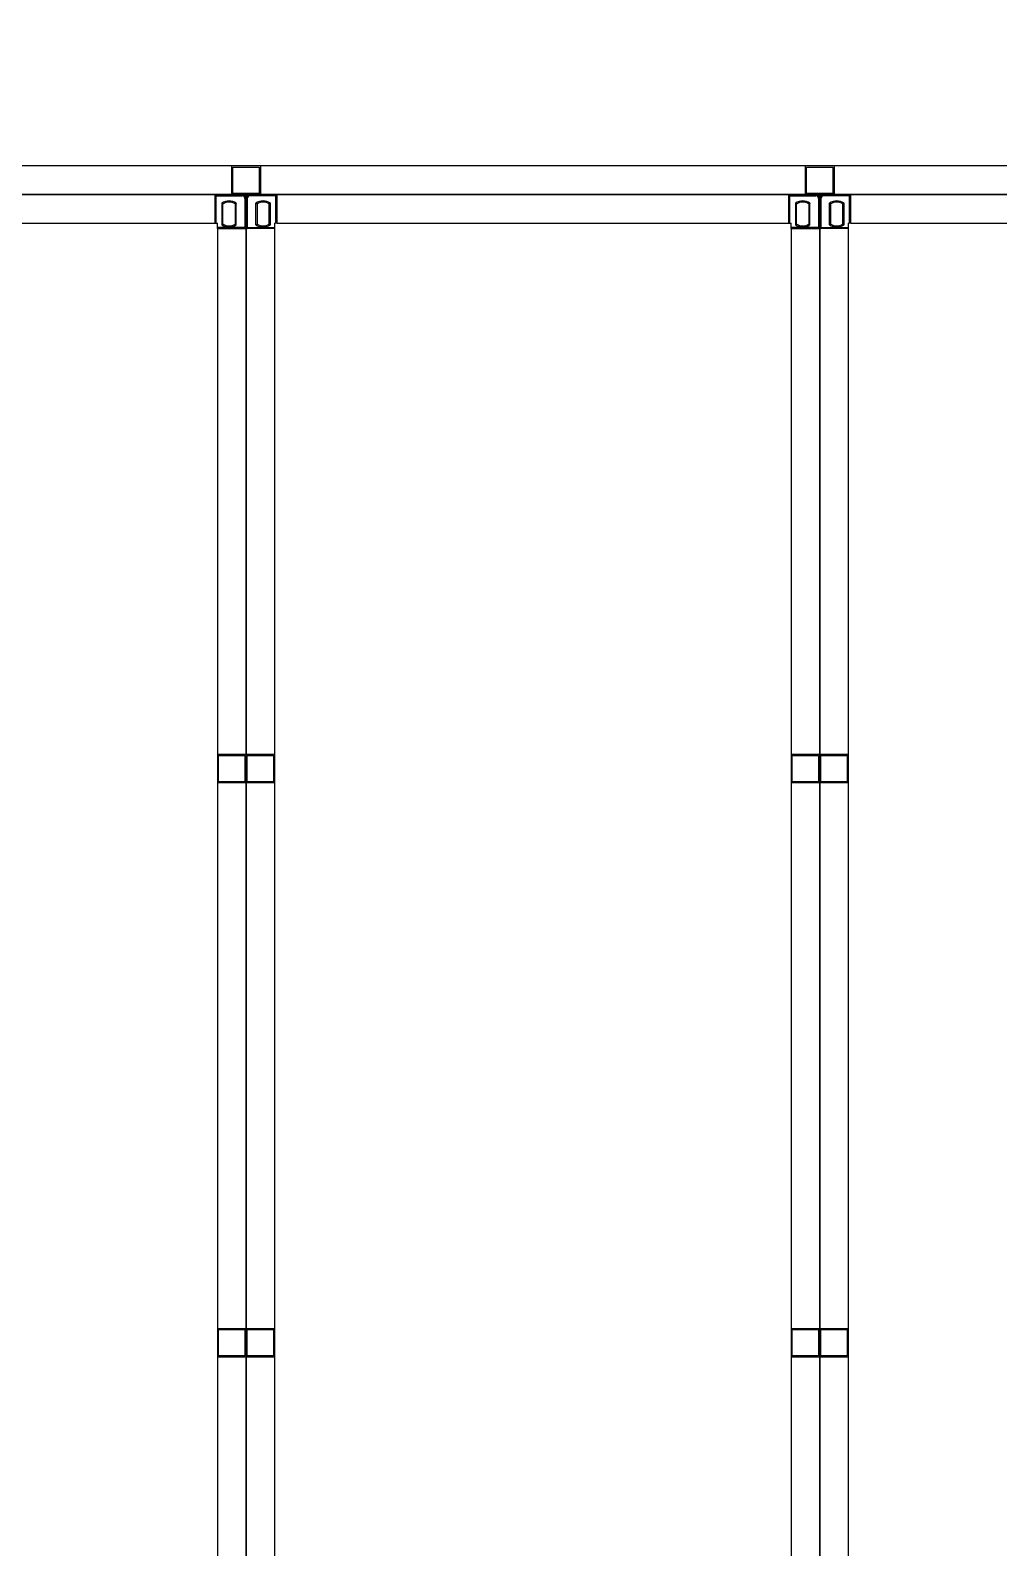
# Model space of a CAD drawing. Header units: millimetres. Extents: x -300 to 383236, y -195106 to -144646.
# Drawn here: x 379083.4 to 379387.3, y -150602.2 to -150126.5 of the extents above; entities that cross this region are included whole.
import ezdxf

# ---------------------------------------------------------------- set-up
doc = ezdxf.new("R2010")
doc.units = ezdxf.units.MM
doc.header["$LTSCALE"] = 60

# ---------------------------------------------------------------- blocks, each defined once
blk = doc.blocks.new('KEY PLAN_NEW')
at = {"color": 253}
for p, q in [((-687.42, -1488.94), (-980.3, -1488.94)), ((-865.36, -1491.94), (-865.36, -1488.94)), ((-862.36, -1488.94), (-865.36, -1488.94)), ((-865.24, -1489.06), (-862.48, -1489.06)), ((-865.24, -1489.06), (-862.48, -1489.06)), ((-865.24, -1491.82), (-865.24, -1489.06)), ((-862.48, -1489.06), (-862.48, -1491.82)), ((-862.36, -1488.94), (-862.36, -1491.94)), ((-805.36, -1491.94), (-805.36, -1488.94)), ((-802.36, -1488.94), (-805.36, -1488.94)), ((-805.24, -1489.06), (-802.48, -1489.06)), ((-805.24, -1489.06), (-802.48, -1489.06)), ((-805.24, -1491.82), (-805.24, -1489.06)), ((-802.48, -1489.06), (-802.48, -1491.82)), ((-802.36, -1488.94), (-802.36, -1491.94)), ((-865.36, -1491.94), (-862.36, -1491.94)), ((-862.48, -1491.82), (-865.24, -1491.82)), ((-805.36, -1491.94), (-802.36, -1491.94)), ((-802.48, -1491.82), (-805.24, -1491.82)), ((-920.62, -1494.94), (-867.1, -1494.94)), ((-867.1, -1494.94), (-866.86, -1494.94)), ((-866.86, -1495.5), (-866.86, -1494.94)), ((-860.62, -1494.94), (-860.86, -1494.94)), ((-860.86, -1495.5), (-860.86, -1494.94)), ((-860.62, -1494.94), (-807.1, -1494.94)), ((-807.1, -1494.94), (-806.86, -1494.94)), ((-806.86, -1495.5), (-806.86, -1494.94)), ((-800.62, -1494.94), (-800.86, -1494.94)), ((-800.86, -1495.5), (-800.86, -1494.94)), ((-800.62, -1494.94), (-747.1, -1494.94)), ((-866.86, -1495.5), (-866.86, -1788.38)), ((-860.86, -1788.38), (-860.86, -1495.5)), ((-806.86, -1495.5), (-806.86, -1788.38)), ((-800.86, -1788.38), (-800.86, -1495.5)), ((-866.86, -1550.44), (-866.86, -1553.44)), ((-866.86, -1550.44), (-863.86, -1550.44)), ((-866.74, -1553.32), (-866.74, -1550.56)), ((-866.74, -1550.56), (-863.98, -1550.56)), ((-863.98, -1550.56), (-863.98, -1553.32)), ((-863.98, -1550.56), (-863.98, -1553.32)), ((-863.86, -1553.44), (-863.86, -1550.44)), ((-863.86, -1550.44), (-863.86, -1553.44)), ((-863.86, -1550.44), (-860.86, -1550.44)), ((-863.74, -1553.32), (-863.74, -1550.56)), ((-863.74, -1550.56), (-860.98, -1550.56)), ((-860.98, -1550.56), (-860.98, -1553.32)), ((-860.98, -1550.56), (-860.98, -1553.32)), ((-860.86, -1553.44), (-860.86, -1550.44)), ((-806.86, -1550.44), (-806.86, -1553.44)), ((-806.86, -1550.44), (-803.86, -1550.44)), ((-806.74, -1553.32), (-806.74, -1550.56)), ((-806.74, -1550.56), (-803.98, -1550.56)), ((-803.98, -1550.56), (-803.98, -1553.32)), ((-803.98, -1550.56), (-803.98, -1553.32)), ((-803.86, -1553.44), (-803.86, -1550.44)), ((-803.86, -1550.44), (-803.86, -1553.44)), ((-803.86, -1550.44), (-800.86, -1550.44)), ((-803.74, -1553.32), (-803.74, -1550.56)), ((-803.74, -1550.56), (-800.98, -1550.56)), ((-800.98, -1550.56), (-800.98, -1553.32)), ((-800.98, -1550.56), (-800.98, -1553.32)), ((-800.86, -1553.44), (-800.86, -1550.44)), ((-863.86, -1553.44), (-866.86, -1553.44)), ((-863.98, -1553.32), (-866.74, -1553.32)), ((-860.86, -1553.44), (-863.86, -1553.44)), ((-860.98, -1553.32), (-863.74, -1553.32)), ((-803.86, -1553.44), (-806.86, -1553.44)), ((-803.98, -1553.32), (-806.74, -1553.32)), ((-800.86, -1553.44), (-803.86, -1553.44)), ((-800.98, -1553.32), (-803.74, -1553.32)), ((-866.86, -1610.44), (-866.86, -1613.44)), ((-866.86, -1610.44), (-863.86, -1610.44)), ((-866.74, -1613.32), (-866.74, -1610.56)), ((-866.74, -1610.56), (-863.98, -1610.56)), ((-863.98, -1610.56), (-863.98, -1613.32)), ((-863.98, -1610.56), (-863.98, -1613.32)), ((-863.86, -1613.44), (-863.86, -1610.44)), ((-863.86, -1610.44), (-863.86, -1613.44)), ((-863.86, -1610.44), (-860.86, -1610.44)), ((-863.74, -1613.32), (-863.74, -1610.56)), ((-863.74, -1610.56), (-860.98, -1610.56)), ((-860.98, -1610.56), (-860.98, -1613.32)), ((-860.98, -1610.56), (-860.98, -1613.32)), ((-860.86, -1613.44), (-860.86, -1610.44)), ((-806.86, -1610.44), (-806.86, -1613.44)), ((-806.86, -1610.44), (-803.86, -1610.44)), ((-806.74, -1613.32), (-806.74, -1610.56)), ((-806.74, -1610.56), (-803.98, -1610.56)), ((-803.98, -1610.56), (-803.98, -1613.32)), ((-803.98, -1610.56), (-803.98, -1613.32)), ((-803.86, -1613.44), (-803.86, -1610.44)), ((-803.86, -1610.44), (-803.86, -1613.44)), ((-803.86, -1610.44), (-800.86, -1610.44)), ((-803.74, -1613.32), (-803.74, -1610.56)), ((-803.74, -1610.56), (-800.98, -1610.56)), ((-800.98, -1610.56), (-800.98, -1613.32)), ((-800.98, -1610.56), (-800.98, -1613.32)), ((-800.86, -1613.44), (-800.86, -1610.44)), ((-863.86, -1613.44), (-866.86, -1613.44)), ((-863.98, -1613.32), (-866.74, -1613.32)), ((-860.86, -1613.44), (-863.86, -1613.44)), ((-860.98, -1613.32), (-863.74, -1613.32)), ((-803.86, -1613.44), (-806.86, -1613.44)), ((-803.98, -1613.32), (-806.74, -1613.32)), ((-800.86, -1613.44), (-803.86, -1613.44)), ((-800.98, -1613.32), (-803.74, -1613.32))]:
    blk.add_line(p, q, dxfattribs=at)
at = {"color": 253, "linetype": 'Continuous'}
for p, q in [((-867.1, -1494.94), (-867.1, -1491.94)), ((-867.1, -1492.06), (-866.98, -1492.06)), ((-866.98, -1491.94), (-866.98, -1492.06)), ((-866.98, -1494.94), (-866.98, -1492.06)), ((-866.98, -1492.06), (-864.27, -1492.06)), ((-864.27, -1492.06), (-864.27, -1491.94)), ((-863.98, -1492.06), (-863.98, -1492.06)), ((-863.98, -1492.06), (-863.98, -1492.06)), ((-863.74, -1492.06), (-863.74, -1492.06)), ((-863.74, -1492.06), (-863.74, -1492.06)), ((-863.45, -1492.06), (-863.45, -1491.94)), ((-860.74, -1492.06), (-863.45, -1492.06)), ((-860.74, -1491.94), (-860.74, -1492.06)), ((-860.62, -1492.06), (-860.74, -1492.06)), ((-860.74, -1494.94), (-860.74, -1492.06)), ((-860.62, -1494.94), (-860.62, -1491.94)), ((-807.1, -1494.94), (-807.1, -1491.94)), ((-807.1, -1492.06), (-806.98, -1492.06)), ((-806.98, -1491.94), (-806.98, -1492.06)), ((-806.98, -1494.94), (-806.98, -1492.06)), ((-806.98, -1492.06), (-804.27, -1492.06)), ((-804.27, -1492.06), (-804.27, -1491.94)), ((-803.98, -1492.06), (-803.98, -1492.06)), ((-803.98, -1492.06), (-803.98, -1492.06)), ((-803.74, -1492.06), (-803.74, -1492.06)), ((-803.74, -1492.06), (-803.74, -1492.06)), ((-803.45, -1492.06), (-803.45, -1491.94)), ((-800.74, -1492.06), (-803.45, -1492.06)), ((-800.74, -1491.94), (-800.74, -1492.06)), ((-800.62, -1492.06), (-800.74, -1492.06)), ((-800.74, -1494.94), (-800.74, -1492.06)), ((-800.62, -1494.94), (-800.62, -1491.94)), ((-866.4, -1492.84), (-866.4, -1495.1)), ((-866.28, -1495.04), (-866.28, -1492.91)), ((-865.01, -1492.91), (-865.01, -1495.04)), ((-864.89, -1495.1), (-864.89, -1492.84)), ((-863.98, -1492.35), (-863.86, -1492.35)), ((-863.98, -1492.35), (-863.98, -1495.38)), ((-863.74, -1492.35), (-863.86, -1492.35)), ((-863.74, -1492.35), (-863.74, -1495.38)), ((-862.84, -1495.1), (-862.84, -1492.84)), ((-862.72, -1492.91), (-862.72, -1495.04)), ((-861.45, -1495.04), (-861.45, -1492.91)), ((-861.33, -1492.84), (-861.33, -1495.1)), ((-806.4, -1492.84), (-806.4, -1495.1)), ((-806.28, -1495.04), (-806.28, -1492.91)), ((-805.01, -1492.91), (-805.01, -1495.04)), ((-804.89, -1495.1), (-804.89, -1492.84)), ((-803.98, -1492.35), (-803.86, -1492.35)), ((-803.98, -1492.35), (-803.98, -1495.38)), ((-803.74, -1492.35), (-803.86, -1492.35)), ((-803.74, -1492.35), (-803.74, -1495.38)), ((-802.84, -1495.1), (-802.84, -1492.84)), ((-802.72, -1492.91), (-802.72, -1495.04)), ((-801.45, -1495.04), (-801.45, -1492.91)), ((-801.33, -1492.84), (-801.33, -1495.1)), ((-863.98, -1495.38), (-866.86, -1495.38)), ((-863.98, -1495.5), (-863.98, -1495.38)), ((-863.98, -1495.38), (-863.86, -1495.38)), ((-863.74, -1495.38), (-863.86, -1495.38)), ((-863.74, -1495.5), (-863.74, -1495.38)), ((-863.74, -1495.38), (-860.86, -1495.38)), ((-803.98, -1495.38), (-806.86, -1495.38)), ((-803.98, -1495.5), (-803.98, -1495.38)), ((-803.98, -1495.38), (-803.86, -1495.38)), ((-803.74, -1495.38), (-803.86, -1495.38)), ((-803.74, -1495.5), (-803.74, -1495.38)), ((-803.74, -1495.38), (-800.86, -1495.38)), ((-866.86, -1495.5), (-863.86, -1495.5)), ((-860.86, -1495.5), (-863.86, -1495.5)), ((-806.86, -1495.5), (-803.86, -1495.5)), ((-800.86, -1495.5), (-803.86, -1495.5))]:
    blk.add_line(p, q, dxfattribs=at)
at = {"color": 253}
for points in [[(-983.86, -1491.94), (-983.86, -1431.94), (-683.86, -1431.94), (-683.86, -1491.94)], [(-923.86, -1491.94), (-863.86, -1491.94), (-863.86, -1791.94), (-923.86, -1791.94)], [(-863.86, -1491.94), (-803.86, -1491.94), (-803.86, -1791.94), (-863.86, -1791.94)], [(-803.86, -1491.94), (-743.86, -1491.94), (-743.86, -1791.94), (-803.86, -1791.94)]]:
    blk.add_lwpolyline(points, close=True, dxfattribs=at)
at = {"color": 253, "linetype": 'Continuous'}
for centre, radius, start, end in [((-866.98, -1492.06), 0.12, 90, 180), ((-864.27, -1492.35), 0.41, 0, 90), ((-864.27, -1492.35), 0.29, 0, 90), ((-863.45, -1492.35), 0.41, 90, 180), ((-863.45, -1492.35), 0.29, 90, 180), ((-860.74, -1492.06), 0.12, 0, 90), ((-806.98, -1492.06), 0.12, 90, 180), ((-804.27, -1492.35), 0.41, 0, 90), ((-804.27, -1492.35), 0.29, 0, 90), ((-803.45, -1492.35), 0.41, 90, 180), ((-803.45, -1492.35), 0.29, 90, 180), ((-800.74, -1492.06), 0.12, 0, 90), ((-865.64, -1493.97), 1.36, 56.2792, 123.7208), ((-865.64, -1493.97), 1.24, 59.1964, 120.8036), ((-862.08, -1493.97), 1.36, 56.2792, 123.7208), ((-862.08, -1493.97), 1.24, 59.1964, 120.8036), ((-805.64, -1493.97), 1.36, 56.2792, 123.7208), ((-805.64, -1493.97), 1.24, 59.1964, 120.8036), ((-802.08, -1493.97), 1.36, 56.2792, 123.7208), ((-802.08, -1493.97), 1.24, 59.1964, 120.8036), ((-865.64, -1493.97), 1.36, 236.2792, 303.7208), ((-865.64, -1493.97), 1.24, 239.1964, 300.8036), ((-863.98, -1495.38), 0.12, 270, 0), ((-863.74, -1495.38), 0.12, 180, 270), ((-862.08, -1493.97), 1.36, 236.2792, 303.7208), ((-862.08, -1493.97), 1.24, 239.1964, 300.8036), ((-805.64, -1493.97), 1.36, 236.2792, 303.7208), ((-805.64, -1493.97), 1.24, 239.1964, 300.8036), ((-803.98, -1495.38), 0.12, 270, 0), ((-803.74, -1495.38), 0.12, 180, 270), ((-802.08, -1493.97), 1.36, 236.2792, 303.7208), ((-802.08, -1493.97), 1.24, 239.1964, 300.8036)]:
    blk.add_arc(centre, radius, start, end, dxfattribs=at)
for points, knots in [([(-866.28, -1492.91), (-866.28, -1492.91, 46), (-866.28, -1492.91, 46), (-866.28, -1492.91, 46), (-866.28, -1492.91, 46), (-866.28, -1492.91, 46), (-866.28, -1492.91, 46), (-866.28, -1492.91, 46), (-866.28, -1492.91, 46), (-866.28, -1492.91, 46), (-866.28, -1492.9, 46), (-866.29, -1492.9, 46), (-866.29, -1492.9, 46), (-866.29, -1492.9, 46), (-866.29, -1492.9, 46), (-866.29, -1492.9, 46), (-866.3, -1492.9, 46), (-866.3, -1492.9, 46), (-866.3, -1492.9, 46), (-866.3, -1492.9, 46), (-866.3, -1492.89, 46), (-866.3, -1492.89, 46), (-866.31, -1492.89, 46), (-866.31, -1492.89, 46), (-866.32, -1492.89, 46), (-866.32, -1492.89, 46), (-866.32, -1492.88, 46), (-866.32, -1492.88, 46), (-866.32, -1492.88, 46), (-866.32, -1492.88, 46), (-866.33, -1492.88, 46), (-866.33, -1492.88, 46), (-866.34, -1492.88, 46), (-866.34, -1492.87, 46), (-866.35, -1492.87, 46), (-866.35, -1492.87, 46), (-866.35, -1492.87, 46), (-866.35, -1492.87, 46), (-866.36, -1492.86, 46), (-866.36, -1492.86, 46), (-866.36, -1492.86, 46), (-866.36, -1492.86, 46), (-866.37, -1492.86, 46), (-866.37, -1492.86, 46), (-866.38, -1492.85, 46), (-866.38, -1492.85, 46), (-866.39, -1492.85, 46), (-866.39, -1492.85, 46), (-866.39, -1492.84, 46), (-866.39, -1492.84, 46), (-866.39, -1492.84, 46), (-866.4, -1492.84, 46), (-866.4, -1492.84, 46), (-866.4, -1492.84, 46)], [0, 0, 0, 0, 0.06206, 0.12459, 0.12459, 0.155854, 0.155854, 0.171487, 0.171487, 0.187119, 0.187119, 0.249648, 0.249648, 0.312178, 0.312178, 0.343442, 0.343442, 0.359075, 0.359075, 0.374707, 0.374707, 0.437236, 0.437236, 0.499766, 0.499766, 0.53103, 0.53103, 0.546663, 0.546663, 0.562295, 0.562295, 0.624824, 0.624824, 0.687353, 0.687353, 0.749883, 0.749883, 0.765515, 0.765515, 0.781147, 0.781147, 0.812412, 0.812412, 0.874941, 0.874941, 0.937471, 0.937471, 0.968735, 0.968735, 0.984368, 0.992184, 0.992184, 1, 1, 1, 1]), ([(-864.89, -1492.84), (-864.89, -1492.84, 46), (-864.89, -1492.84, 46), (-864.89, -1492.84, 46), (-864.89, -1492.84, 46), (-864.89, -1492.84, 46), (-864.89, -1492.85, 46), (-864.9, -1492.85, 46), (-864.9, -1492.85, 46), (-864.91, -1492.85, 46), (-864.91, -1492.86, 46), (-864.92, -1492.86, 46), (-864.92, -1492.86, 46), (-864.92, -1492.86, 46), (-864.93, -1492.86, 46), (-864.93, -1492.86, 46), (-864.93, -1492.87, 46), (-864.93, -1492.87, 46), (-864.93, -1492.87, 46), (-864.94, -1492.87, 46), (-864.94, -1492.87, 46), (-864.95, -1492.88, 46), (-864.95, -1492.88, 46), (-864.96, -1492.88, 46), (-864.96, -1492.88, 46), (-864.96, -1492.88, 46), (-864.96, -1492.88, 46), (-864.96, -1492.88, 46), (-864.97, -1492.89, 46), (-864.97, -1492.89, 46), (-864.97, -1492.89, 46), (-864.97, -1492.89, 46), (-864.98, -1492.89, 46), (-864.98, -1492.89, 46), (-864.99, -1492.9, 46), (-864.99, -1492.9, 46), (-864.99, -1492.9, 46), (-864.99, -1492.9, 46), (-864.99, -1492.9, 46), (-864.99, -1492.9, 46), (-864.99, -1492.9, 46), (-864.99, -1492.9, 46), (-865, -1492.9, 46), (-865, -1492.9, 46), (-865, -1492.91, 46), (-865, -1492.91, 46), (-865, -1492.91, 46), (-865, -1492.91, 46), (-865, -1492.91, 46), (-865, -1492.91, 46), (-865.01, -1492.91, 46), (-865.01, -1492.91, 46), (-865.01, -1492.91, 46), (-865.01, -1492.91, 46)], [0, 0, 0, 0, 0.00782, 0.00782, 0.015639, 0.031279, 0.031279, 0.062557, 0.062557, 0.125114, 0.125114, 0.187671, 0.187671, 0.21895, 0.21895, 0.234589, 0.234589, 0.250228, 0.250228, 0.312785, 0.312785, 0.375342, 0.375342, 0.437899, 0.437899, 0.453538, 0.453538, 0.469178, 0.469178, 0.500456, 0.500456, 0.563013, 0.563013, 0.62557, 0.62557, 0.641209, 0.641209, 0.656849, 0.656849, 0.688127, 0.688127, 0.750684, 0.750684, 0.813241, 0.813241, 0.828881, 0.828881, 0.84452, 0.84452, 0.875798, 0.875798, 0.938355, 1, 1, 1, 1]), ([(-862.84, -1492.84), (-862.84, -1492.84, 46), (-862.84, -1492.84, 46), (-862.83, -1492.84, 46), (-862.83, -1492.84, 46), (-862.83, -1492.84, 46), (-862.83, -1492.85, 46), (-862.83, -1492.85, 46), (-862.82, -1492.85, 46), (-862.82, -1492.85, 46), (-862.81, -1492.86, 46), (-862.81, -1492.86, 46), (-862.8, -1492.86, 46), (-862.8, -1492.86, 46), (-862.8, -1492.86, 46), (-862.8, -1492.86, 46), (-862.79, -1492.87, 46), (-862.79, -1492.87, 46), (-862.79, -1492.87, 46), (-862.79, -1492.87, 46), (-862.78, -1492.87, 46), (-862.78, -1492.88, 46), (-862.77, -1492.88, 46), (-862.77, -1492.88, 46), (-862.76, -1492.88, 46), (-862.76, -1492.88, 46), (-862.76, -1492.88, 46), (-862.76, -1492.88, 46), (-862.76, -1492.89, 46), (-862.76, -1492.89, 46), (-862.75, -1492.89, 46), (-862.75, -1492.89, 46), (-862.74, -1492.89, 46), (-862.74, -1492.89, 46), (-862.74, -1492.9, 46), (-862.74, -1492.9, 46), (-862.74, -1492.9, 46), (-862.74, -1492.9, 46), (-862.73, -1492.9, 46), (-862.73, -1492.9, 46), (-862.73, -1492.9, 46), (-862.73, -1492.9, 46), (-862.73, -1492.9, 46), (-862.72, -1492.9, 46), (-862.72, -1492.91, 46), (-862.72, -1492.91, 46), (-862.72, -1492.91, 46), (-862.72, -1492.91, 46), (-862.72, -1492.91, 46), (-862.72, -1492.91, 46), (-862.72, -1492.91, 46), (-862.72, -1492.91, 46), (-862.72, -1492.91, 46), (-862.72, -1492.91, 46)], [0, 0, 0, 0, 0.00782, 0.00782, 0.015639, 0.031279, 0.031279, 0.062557, 0.062557, 0.125114, 0.125114, 0.187671, 0.187671, 0.21895, 0.21895, 0.234589, 0.234589, 0.250228, 0.250228, 0.312785, 0.312785, 0.375342, 0.375342, 0.437899, 0.437899, 0.453538, 0.453538, 0.469178, 0.469178, 0.500456, 0.500456, 0.563013, 0.563013, 0.62557, 0.62557, 0.641209, 0.641209, 0.656849, 0.656849, 0.688127, 0.688127, 0.750684, 0.750684, 0.813241, 0.813241, 0.828881, 0.828881, 0.84452, 0.84452, 0.875798, 0.875798, 0.938355, 1, 1, 1, 1]), ([(-861.45, -1492.91), (-861.45, -1492.91, 46), (-861.45, -1492.91, 46), (-861.45, -1492.91, 46), (-861.44, -1492.91, 46), (-861.44, -1492.91, 46), (-861.44, -1492.91, 46), (-861.44, -1492.91, 46), (-861.44, -1492.91, 46), (-861.44, -1492.91, 46), (-861.44, -1492.9, 46), (-861.44, -1492.9, 46), (-861.43, -1492.9, 46), (-861.43, -1492.9, 46), (-861.43, -1492.9, 46), (-861.43, -1492.9, 46), (-861.43, -1492.9, 46), (-861.43, -1492.9, 46), (-861.43, -1492.9, 46), (-861.43, -1492.9, 46), (-861.42, -1492.89, 46), (-861.42, -1492.89, 46), (-861.41, -1492.89, 46), (-861.41, -1492.89, 46), (-861.41, -1492.89, 46), (-861.41, -1492.89, 46), (-861.4, -1492.88, 46), (-861.4, -1492.88, 46), (-861.4, -1492.88, 46), (-861.4, -1492.88, 46), (-861.4, -1492.88, 46), (-861.39, -1492.88, 46), (-861.39, -1492.88, 46), (-861.38, -1492.87, 46), (-861.38, -1492.87, 46), (-861.37, -1492.87, 46), (-861.37, -1492.87, 46), (-861.37, -1492.87, 46), (-861.37, -1492.86, 46), (-861.37, -1492.86, 46), (-861.36, -1492.86, 46), (-861.36, -1492.86, 46), (-861.36, -1492.86, 46), (-861.35, -1492.86, 46), (-861.35, -1492.85, 46), (-861.34, -1492.85, 46), (-861.34, -1492.85, 46), (-861.33, -1492.85, 46), (-861.33, -1492.84, 46), (-861.33, -1492.84, 46), (-861.33, -1492.84, 46), (-861.33, -1492.84, 46), (-861.33, -1492.84, 46), (-861.33, -1492.84, 46)], [0, 0, 0, 0, 0.06206, 0.12459, 0.12459, 0.155854, 0.155854, 0.171487, 0.171487, 0.187119, 0.187119, 0.249648, 0.249648, 0.312178, 0.312178, 0.343442, 0.343442, 0.359075, 0.359075, 0.374707, 0.374707, 0.437236, 0.437236, 0.499766, 0.499766, 0.53103, 0.53103, 0.546663, 0.546663, 0.562295, 0.562295, 0.624824, 0.624824, 0.687353, 0.687353, 0.749883, 0.749883, 0.765515, 0.765515, 0.781147, 0.781147, 0.812412, 0.812412, 0.874941, 0.874941, 0.937471, 0.937471, 0.968735, 0.968735, 0.984368, 0.992184, 0.992184, 1, 1, 1, 1]), ([(-806.28, -1492.91), (-806.28, -1492.91, 46), (-806.28, -1492.91, 46), (-806.28, -1492.91, 46), (-806.28, -1492.91, 46), (-806.28, -1492.91, 46), (-806.28, -1492.91, 46), (-806.28, -1492.91, 46), (-806.28, -1492.91, 46), (-806.28, -1492.91, 46), (-806.28, -1492.9, 46), (-806.29, -1492.9, 46), (-806.29, -1492.9, 46), (-806.29, -1492.9, 46), (-806.29, -1492.9, 46), (-806.29, -1492.9, 46), (-806.3, -1492.9, 46), (-806.3, -1492.9, 46), (-806.3, -1492.9, 46), (-806.3, -1492.9, 46), (-806.3, -1492.89, 46), (-806.3, -1492.89, 46), (-806.31, -1492.89, 46), (-806.31, -1492.89, 46), (-806.32, -1492.89, 46), (-806.32, -1492.89, 46), (-806.32, -1492.88, 46), (-806.32, -1492.88, 46), (-806.32, -1492.88, 46), (-806.32, -1492.88, 46), (-806.33, -1492.88, 46), (-806.33, -1492.88, 46), (-806.34, -1492.88, 46), (-806.34, -1492.87, 46), (-806.35, -1492.87, 46), (-806.35, -1492.87, 46), (-806.35, -1492.87, 46), (-806.35, -1492.87, 46), (-806.36, -1492.86, 46), (-806.36, -1492.86, 46), (-806.36, -1492.86, 46), (-806.36, -1492.86, 46), (-806.37, -1492.86, 46), (-806.37, -1492.86, 46), (-806.38, -1492.85, 46), (-806.38, -1492.85, 46), (-806.39, -1492.85, 46), (-806.39, -1492.85, 46), (-806.39, -1492.84, 46), (-806.39, -1492.84, 46), (-806.39, -1492.84, 46), (-806.4, -1492.84, 46), (-806.4, -1492.84, 46), (-806.4, -1492.84, 46)], [0, 0, 0, 0, 0.06206, 0.12459, 0.12459, 0.155854, 0.155854, 0.171487, 0.171487, 0.187119, 0.187119, 0.249648, 0.249648, 0.312178, 0.312178, 0.343442, 0.343442, 0.359075, 0.359075, 0.374707, 0.374707, 0.437236, 0.437236, 0.499766, 0.499766, 0.53103, 0.53103, 0.546663, 0.546663, 0.562295, 0.562295, 0.624824, 0.624824, 0.687353, 0.687353, 0.749883, 0.749883, 0.765515, 0.765515, 0.781147, 0.781147, 0.812412, 0.812412, 0.874941, 0.874941, 0.937471, 0.937471, 0.968735, 0.968735, 0.984368, 0.992184, 0.992184, 1, 1, 1, 1]), ([(-804.89, -1492.84), (-804.89, -1492.84, 46), (-804.89, -1492.84, 46), (-804.89, -1492.84, 46), (-804.89, -1492.84, 46), (-804.89, -1492.84, 46), (-804.89, -1492.85, 46), (-804.9, -1492.85, 46), (-804.9, -1492.85, 46), (-804.91, -1492.85, 46), (-804.91, -1492.86, 46), (-804.92, -1492.86, 46), (-804.92, -1492.86, 46), (-804.92, -1492.86, 46), (-804.93, -1492.86, 46), (-804.93, -1492.86, 46), (-804.93, -1492.87, 46), (-804.93, -1492.87, 46), (-804.93, -1492.87, 46), (-804.94, -1492.87, 46), (-804.94, -1492.87, 46), (-804.95, -1492.88, 46), (-804.95, -1492.88, 46), (-804.96, -1492.88, 46), (-804.96, -1492.88, 46), (-804.96, -1492.88, 46), (-804.96, -1492.88, 46), (-804.96, -1492.88, 46), (-804.97, -1492.89, 46), (-804.97, -1492.89, 46), (-804.97, -1492.89, 46), (-804.97, -1492.89, 46), (-804.98, -1492.89, 46), (-804.98, -1492.89, 46), (-804.99, -1492.9, 46), (-804.99, -1492.9, 46), (-804.99, -1492.9, 46), (-804.99, -1492.9, 46), (-804.99, -1492.9, 46), (-804.99, -1492.9, 46), (-804.99, -1492.9, 46), (-804.99, -1492.9, 46), (-805, -1492.9, 46), (-805, -1492.9, 46), (-805, -1492.91, 46), (-805, -1492.91, 46), (-805, -1492.91, 46), (-805, -1492.91, 46), (-805, -1492.91, 46), (-805, -1492.91, 46), (-805.01, -1492.91, 46), (-805.01, -1492.91, 46), (-805.01, -1492.91, 46), (-805.01, -1492.91, 46)], [0, 0, 0, 0, 0.00782, 0.00782, 0.015639, 0.031279, 0.031279, 0.062557, 0.062557, 0.125114, 0.125114, 0.187671, 0.187671, 0.21895, 0.21895, 0.234589, 0.234589, 0.250228, 0.250228, 0.312785, 0.312785, 0.375342, 0.375342, 0.437899, 0.437899, 0.453538, 0.453538, 0.469178, 0.469178, 0.500456, 0.500456, 0.563013, 0.563013, 0.62557, 0.62557, 0.641209, 0.641209, 0.656849, 0.656849, 0.688127, 0.688127, 0.750684, 0.750684, 0.813241, 0.813241, 0.828881, 0.828881, 0.84452, 0.84452, 0.875798, 0.875798, 0.938355, 1, 1, 1, 1]), ([(-802.84, -1492.84), (-802.84, -1492.84, 46), (-802.84, -1492.84, 46), (-802.83, -1492.84, 46), (-802.83, -1492.84, 46), (-802.83, -1492.84, 46), (-802.83, -1492.85, 46), (-802.83, -1492.85, 46), (-802.82, -1492.85, 46), (-802.82, -1492.85, 46), (-802.81, -1492.86, 46), (-802.81, -1492.86, 46), (-802.8, -1492.86, 46), (-802.8, -1492.86, 46), (-802.8, -1492.86, 46), (-802.8, -1492.86, 46), (-802.79, -1492.87, 46), (-802.79, -1492.87, 46), (-802.79, -1492.87, 46), (-802.79, -1492.87, 46), (-802.78, -1492.87, 46), (-802.78, -1492.88, 46), (-802.77, -1492.88, 46), (-802.77, -1492.88, 46), (-802.76, -1492.88, 46), (-802.76, -1492.88, 46), (-802.76, -1492.88, 46), (-802.76, -1492.88, 46), (-802.76, -1492.89, 46), (-802.76, -1492.89, 46), (-802.75, -1492.89, 46), (-802.75, -1492.89, 46), (-802.74, -1492.89, 46), (-802.74, -1492.89, 46), (-802.74, -1492.9, 46), (-802.74, -1492.9, 46), (-802.74, -1492.9, 46), (-802.74, -1492.9, 46), (-802.73, -1492.9, 46), (-802.73, -1492.9, 46), (-802.73, -1492.9, 46), (-802.73, -1492.9, 46), (-802.73, -1492.9, 46), (-802.72, -1492.9, 46), (-802.72, -1492.91, 46), (-802.72, -1492.91, 46), (-802.72, -1492.91, 46), (-802.72, -1492.91, 46), (-802.72, -1492.91, 46), (-802.72, -1492.91, 46), (-802.72, -1492.91, 46), (-802.72, -1492.91, 46), (-802.72, -1492.91, 46), (-802.72, -1492.91, 46)], [0, 0, 0, 0, 0.00782, 0.00782, 0.015639, 0.031279, 0.031279, 0.062557, 0.062557, 0.125114, 0.125114, 0.187671, 0.187671, 0.21895, 0.21895, 0.234589, 0.234589, 0.250228, 0.250228, 0.312785, 0.312785, 0.375342, 0.375342, 0.437899, 0.437899, 0.453538, 0.453538, 0.469178, 0.469178, 0.500456, 0.500456, 0.563013, 0.563013, 0.62557, 0.62557, 0.641209, 0.641209, 0.656849, 0.656849, 0.688127, 0.688127, 0.750684, 0.750684, 0.813241, 0.813241, 0.828881, 0.828881, 0.84452, 0.84452, 0.875798, 0.875798, 0.938355, 1, 1, 1, 1]), ([(-801.45, -1492.91), (-801.45, -1492.91, 46), (-801.45, -1492.91, 46), (-801.45, -1492.91, 46), (-801.44, -1492.91, 46), (-801.44, -1492.91, 46), (-801.44, -1492.91, 46), (-801.44, -1492.91, 46), (-801.44, -1492.91, 46), (-801.44, -1492.91, 46), (-801.44, -1492.9, 46), (-801.44, -1492.9, 46), (-801.43, -1492.9, 46), (-801.43, -1492.9, 46), (-801.43, -1492.9, 46), (-801.43, -1492.9, 46), (-801.43, -1492.9, 46), (-801.43, -1492.9, 46), (-801.43, -1492.9, 46), (-801.43, -1492.9, 46), (-801.42, -1492.89, 46), (-801.42, -1492.89, 46), (-801.41, -1492.89, 46), (-801.41, -1492.89, 46), (-801.41, -1492.89, 46), (-801.41, -1492.89, 46), (-801.4, -1492.88, 46), (-801.4, -1492.88, 46), (-801.4, -1492.88, 46), (-801.4, -1492.88, 46), (-801.4, -1492.88, 46), (-801.39, -1492.88, 46), (-801.39, -1492.88, 46), (-801.38, -1492.87, 46), (-801.38, -1492.87, 46), (-801.37, -1492.87, 46), (-801.37, -1492.87, 46), (-801.37, -1492.87, 46), (-801.37, -1492.86, 46), (-801.37, -1492.86, 46), (-801.36, -1492.86, 46), (-801.36, -1492.86, 46), (-801.36, -1492.86, 46), (-801.35, -1492.86, 46), (-801.35, -1492.85, 46), (-801.34, -1492.85, 46), (-801.34, -1492.85, 46), (-801.33, -1492.85, 46), (-801.33, -1492.84, 46), (-801.33, -1492.84, 46), (-801.33, -1492.84, 46), (-801.33, -1492.84, 46), (-801.33, -1492.84, 46), (-801.33, -1492.84, 46)], [0, 0, 0, 0, 0.06206, 0.12459, 0.12459, 0.155854, 0.155854, 0.171487, 0.171487, 0.187119, 0.187119, 0.249648, 0.249648, 0.312178, 0.312178, 0.343442, 0.343442, 0.359075, 0.359075, 0.374707, 0.374707, 0.437236, 0.437236, 0.499766, 0.499766, 0.53103, 0.53103, 0.546663, 0.546663, 0.562295, 0.562295, 0.624824, 0.624824, 0.687353, 0.687353, 0.749883, 0.749883, 0.765515, 0.765515, 0.781147, 0.781147, 0.812412, 0.812412, 0.874941, 0.874941, 0.937471, 0.937471, 0.968735, 0.968735, 0.984368, 0.992184, 0.992184, 1, 1, 1, 1]), ([(-866.28, -1495.04), (-866.28, -1495.04, 46), (-866.28, -1495.04, 46), (-866.28, -1495.04, 46), (-866.28, -1495.04, 46), (-866.28, -1495.04, 46), (-866.28, -1495.04, 46), (-866.28, -1495.04, 46), (-866.28, -1495.04, 46), (-866.28, -1495.04, 46), (-866.28, -1495.04, 46), (-866.29, -1495.04, 46), (-866.29, -1495.05, 46), (-866.29, -1495.05, 46), (-866.29, -1495.05, 46), (-866.29, -1495.05, 46), (-866.3, -1495.05, 46), (-866.3, -1495.05, 46), (-866.3, -1495.05, 46), (-866.3, -1495.05, 46), (-866.3, -1495.05, 46), (-866.3, -1495.05, 46), (-866.31, -1495.06, 46), (-866.31, -1495.06, 46), (-866.32, -1495.06, 46), (-866.32, -1495.06, 46), (-866.32, -1495.06, 46), (-866.32, -1495.06, 46), (-866.32, -1495.06, 46), (-866.32, -1495.06, 46), (-866.33, -1495.07, 46), (-866.33, -1495.07, 46), (-866.34, -1495.07, 46), (-866.34, -1495.07, 46), (-866.35, -1495.08, 46), (-866.35, -1495.08, 46), (-866.35, -1495.08, 46), (-866.35, -1495.08, 46), (-866.36, -1495.08, 46), (-866.36, -1495.08, 46), (-866.36, -1495.09, 46), (-866.36, -1495.09, 46), (-866.37, -1495.09, 46), (-866.37, -1495.09, 46), (-866.38, -1495.09, 46), (-866.38, -1495.1, 46), (-866.39, -1495.1, 46), (-866.39, -1495.1, 46), (-866.39, -1495.1, 46), (-866.39, -1495.1, 46), (-866.39, -1495.1, 46), (-866.4, -1495.1, 46), (-866.4, -1495.1, 46), (-866.4, -1495.1, 46)], [0, 0, 0, 0, 0.06206, 0.12459, 0.12459, 0.155854, 0.155854, 0.171487, 0.171487, 0.187119, 0.187119, 0.249648, 0.249648, 0.312178, 0.312178, 0.343442, 0.343442, 0.359075, 0.359075, 0.374707, 0.374707, 0.437236, 0.437236, 0.499766, 0.499766, 0.53103, 0.53103, 0.546663, 0.546663, 0.562295, 0.562295, 0.624824, 0.624824, 0.687353, 0.687353, 0.749883, 0.749883, 0.765515, 0.765515, 0.781147, 0.781147, 0.812412, 0.812412, 0.874941, 0.874941, 0.937471, 0.937471, 0.968735, 0.968735, 0.984368, 0.992184, 0.992184, 1, 1, 1, 1]), ([(-864.89, -1495.1), (-864.89, -1495.1, 46), (-864.89, -1495.1, 46), (-864.89, -1495.1, 46), (-864.89, -1495.1, 46), (-864.89, -1495.1, 46), (-864.89, -1495.1, 46), (-864.9, -1495.1, 46), (-864.9, -1495.1, 46), (-864.91, -1495.09, 46), (-864.91, -1495.09, 46), (-864.92, -1495.09, 46), (-864.92, -1495.09, 46), (-864.92, -1495.09, 46), (-864.93, -1495.08, 46), (-864.93, -1495.08, 46), (-864.93, -1495.08, 46), (-864.93, -1495.08, 46), (-864.93, -1495.08, 46), (-864.94, -1495.08, 46), (-864.94, -1495.07, 46), (-864.95, -1495.07, 46), (-864.95, -1495.07, 46), (-864.96, -1495.07, 46), (-864.96, -1495.06, 46), (-864.96, -1495.06, 46), (-864.96, -1495.06, 46), (-864.96, -1495.06, 46), (-864.97, -1495.06, 46), (-864.97, -1495.06, 46), (-864.97, -1495.06, 46), (-864.97, -1495.06, 46), (-864.98, -1495.05, 46), (-864.98, -1495.05, 46), (-864.99, -1495.05, 46), (-864.99, -1495.05, 46), (-864.99, -1495.05, 46), (-864.99, -1495.05, 46), (-864.99, -1495.05, 46), (-864.99, -1495.05, 46), (-864.99, -1495.05, 46), (-864.99, -1495.05, 46), (-865, -1495.04, 46), (-865, -1495.04, 46), (-865, -1495.04, 46), (-865, -1495.04, 46), (-865, -1495.04, 46), (-865, -1495.04, 46), (-865, -1495.04, 46), (-865, -1495.04, 46), (-865.01, -1495.04, 46), (-865.01, -1495.04, 46), (-865.01, -1495.04, 46), (-865.01, -1495.04, 46)], [0, 0, 0, 0, 0.00782, 0.00782, 0.015639, 0.031279, 0.031279, 0.062557, 0.062557, 0.125114, 0.125114, 0.187671, 0.187671, 0.21895, 0.21895, 0.234589, 0.234589, 0.250228, 0.250228, 0.312785, 0.312785, 0.375342, 0.375342, 0.437899, 0.437899, 0.453538, 0.453538, 0.469178, 0.469178, 0.500456, 0.500456, 0.563013, 0.563013, 0.62557, 0.62557, 0.641209, 0.641209, 0.656849, 0.656849, 0.688127, 0.688127, 0.750684, 0.750684, 0.813241, 0.813241, 0.828881, 0.828881, 0.84452, 0.84452, 0.875798, 0.875798, 0.938355, 1, 1, 1, 1]), ([(-862.84, -1495.1), (-862.84, -1495.1, 46), (-862.84, -1495.1, 46), (-862.83, -1495.1, 46), (-862.83, -1495.1, 46), (-862.83, -1495.1, 46), (-862.83, -1495.1, 46), (-862.83, -1495.1, 46), (-862.82, -1495.1, 46), (-862.82, -1495.09, 46), (-862.81, -1495.09, 46), (-862.81, -1495.09, 46), (-862.8, -1495.09, 46), (-862.8, -1495.09, 46), (-862.8, -1495.08, 46), (-862.8, -1495.08, 46), (-862.79, -1495.08, 46), (-862.79, -1495.08, 46), (-862.79, -1495.08, 46), (-862.79, -1495.08, 46), (-862.78, -1495.07, 46), (-862.78, -1495.07, 46), (-862.77, -1495.07, 46), (-862.77, -1495.07, 46), (-862.76, -1495.06, 46), (-862.76, -1495.06, 46), (-862.76, -1495.06, 46), (-862.76, -1495.06, 46), (-862.76, -1495.06, 46), (-862.76, -1495.06, 46), (-862.75, -1495.06, 46), (-862.75, -1495.06, 46), (-862.74, -1495.05, 46), (-862.74, -1495.05, 46), (-862.74, -1495.05, 46), (-862.74, -1495.05, 46), (-862.74, -1495.05, 46), (-862.74, -1495.05, 46), (-862.73, -1495.05, 46), (-862.73, -1495.05, 46), (-862.73, -1495.05, 46), (-862.73, -1495.05, 46), (-862.73, -1495.04, 46), (-862.72, -1495.04, 46), (-862.72, -1495.04, 46), (-862.72, -1495.04, 46), (-862.72, -1495.04, 46), (-862.72, -1495.04, 46), (-862.72, -1495.04, 46), (-862.72, -1495.04, 46), (-862.72, -1495.04, 46), (-862.72, -1495.04, 46), (-862.72, -1495.04, 46), (-862.72, -1495.04, 46)], [0, 0, 0, 0, 0.00782, 0.00782, 0.015639, 0.031279, 0.031279, 0.062557, 0.062557, 0.125114, 0.125114, 0.187671, 0.187671, 0.21895, 0.21895, 0.234589, 0.234589, 0.250228, 0.250228, 0.312785, 0.312785, 0.375342, 0.375342, 0.437899, 0.437899, 0.453538, 0.453538, 0.469178, 0.469178, 0.500456, 0.500456, 0.563013, 0.563013, 0.62557, 0.62557, 0.641209, 0.641209, 0.656849, 0.656849, 0.688127, 0.688127, 0.750684, 0.750684, 0.813241, 0.813241, 0.828881, 0.828881, 0.84452, 0.84452, 0.875798, 0.875798, 0.938355, 1, 1, 1, 1]), ([(-861.45, -1495.04), (-861.45, -1495.04, 46), (-861.45, -1495.04, 46), (-861.45, -1495.04, 46), (-861.44, -1495.04, 46), (-861.44, -1495.04, 46), (-861.44, -1495.04, 46), (-861.44, -1495.04, 46), (-861.44, -1495.04, 46), (-861.44, -1495.04, 46), (-861.44, -1495.04, 46), (-861.44, -1495.04, 46), (-861.43, -1495.05, 46), (-861.43, -1495.05, 46), (-861.43, -1495.05, 46), (-861.43, -1495.05, 46), (-861.43, -1495.05, 46), (-861.43, -1495.05, 46), (-861.43, -1495.05, 46), (-861.43, -1495.05, 46), (-861.42, -1495.05, 46), (-861.42, -1495.05, 46), (-861.41, -1495.06, 46), (-861.41, -1495.06, 46), (-861.41, -1495.06, 46), (-861.41, -1495.06, 46), (-861.4, -1495.06, 46), (-861.4, -1495.06, 46), (-861.4, -1495.06, 46), (-861.4, -1495.06, 46), (-861.4, -1495.07, 46), (-861.39, -1495.07, 46), (-861.39, -1495.07, 46), (-861.38, -1495.07, 46), (-861.38, -1495.08, 46), (-861.37, -1495.08, 46), (-861.37, -1495.08, 46), (-861.37, -1495.08, 46), (-861.37, -1495.08, 46), (-861.37, -1495.08, 46), (-861.36, -1495.09, 46), (-861.36, -1495.09, 46), (-861.36, -1495.09, 46), (-861.35, -1495.09, 46), (-861.35, -1495.09, 46), (-861.34, -1495.1, 46), (-861.34, -1495.1, 46), (-861.33, -1495.1, 46), (-861.33, -1495.1, 46), (-861.33, -1495.1, 46), (-861.33, -1495.1, 46), (-861.33, -1495.1, 46), (-861.33, -1495.1, 46), (-861.33, -1495.1, 46)], [0, 0, 0, 0, 0.06206, 0.12459, 0.12459, 0.155854, 0.155854, 0.171487, 0.171487, 0.187119, 0.187119, 0.249648, 0.249648, 0.312178, 0.312178, 0.343442, 0.343442, 0.359075, 0.359075, 0.374707, 0.374707, 0.437236, 0.437236, 0.499766, 0.499766, 0.53103, 0.53103, 0.546663, 0.546663, 0.562295, 0.562295, 0.624824, 0.624824, 0.687353, 0.687353, 0.749883, 0.749883, 0.765515, 0.765515, 0.781147, 0.781147, 0.812412, 0.812412, 0.874941, 0.874941, 0.937471, 0.937471, 0.968735, 0.968735, 0.984368, 0.992184, 0.992184, 1, 1, 1, 1]), ([(-806.28, -1495.04), (-806.28, -1495.04, 46), (-806.28, -1495.04, 46), (-806.28, -1495.04, 46), (-806.28, -1495.04, 46), (-806.28, -1495.04, 46), (-806.28, -1495.04, 46), (-806.28, -1495.04, 46), (-806.28, -1495.04, 46), (-806.28, -1495.04, 46), (-806.28, -1495.04, 46), (-806.29, -1495.04, 46), (-806.29, -1495.05, 46), (-806.29, -1495.05, 46), (-806.29, -1495.05, 46), (-806.29, -1495.05, 46), (-806.3, -1495.05, 46), (-806.3, -1495.05, 46), (-806.3, -1495.05, 46), (-806.3, -1495.05, 46), (-806.3, -1495.05, 46), (-806.3, -1495.05, 46), (-806.31, -1495.06, 46), (-806.31, -1495.06, 46), (-806.32, -1495.06, 46), (-806.32, -1495.06, 46), (-806.32, -1495.06, 46), (-806.32, -1495.06, 46), (-806.32, -1495.06, 46), (-806.32, -1495.06, 46), (-806.33, -1495.07, 46), (-806.33, -1495.07, 46), (-806.34, -1495.07, 46), (-806.34, -1495.07, 46), (-806.35, -1495.08, 46), (-806.35, -1495.08, 46), (-806.35, -1495.08, 46), (-806.35, -1495.08, 46), (-806.36, -1495.08, 46), (-806.36, -1495.08, 46), (-806.36, -1495.09, 46), (-806.36, -1495.09, 46), (-806.37, -1495.09, 46), (-806.37, -1495.09, 46), (-806.38, -1495.09, 46), (-806.38, -1495.1, 46), (-806.39, -1495.1, 46), (-806.39, -1495.1, 46), (-806.39, -1495.1, 46), (-806.39, -1495.1, 46), (-806.39, -1495.1, 46), (-806.4, -1495.1, 46), (-806.4, -1495.1, 46), (-806.4, -1495.1, 46)], [0, 0, 0, 0, 0.06206, 0.12459, 0.12459, 0.155854, 0.155854, 0.171487, 0.171487, 0.187119, 0.187119, 0.249648, 0.249648, 0.312178, 0.312178, 0.343442, 0.343442, 0.359075, 0.359075, 0.374707, 0.374707, 0.437236, 0.437236, 0.499766, 0.499766, 0.53103, 0.53103, 0.546663, 0.546663, 0.562295, 0.562295, 0.624824, 0.624824, 0.687353, 0.687353, 0.749883, 0.749883, 0.765515, 0.765515, 0.781147, 0.781147, 0.812412, 0.812412, 0.874941, 0.874941, 0.937471, 0.937471, 0.968735, 0.968735, 0.984368, 0.992184, 0.992184, 1, 1, 1, 1]), ([(-804.89, -1495.1), (-804.89, -1495.1, 46), (-804.89, -1495.1, 46), (-804.89, -1495.1, 46), (-804.89, -1495.1, 46), (-804.89, -1495.1, 46), (-804.89, -1495.1, 46), (-804.9, -1495.1, 46), (-804.9, -1495.1, 46), (-804.91, -1495.09, 46), (-804.91, -1495.09, 46), (-804.92, -1495.09, 46), (-804.92, -1495.09, 46), (-804.92, -1495.09, 46), (-804.93, -1495.08, 46), (-804.93, -1495.08, 46), (-804.93, -1495.08, 46), (-804.93, -1495.08, 46), (-804.93, -1495.08, 46), (-804.94, -1495.08, 46), (-804.94, -1495.07, 46), (-804.95, -1495.07, 46), (-804.95, -1495.07, 46), (-804.96, -1495.07, 46), (-804.96, -1495.06, 46), (-804.96, -1495.06, 46), (-804.96, -1495.06, 46), (-804.96, -1495.06, 46), (-804.97, -1495.06, 46), (-804.97, -1495.06, 46), (-804.97, -1495.06, 46), (-804.97, -1495.06, 46), (-804.98, -1495.05, 46), (-804.98, -1495.05, 46), (-804.99, -1495.05, 46), (-804.99, -1495.05, 46), (-804.99, -1495.05, 46), (-804.99, -1495.05, 46), (-804.99, -1495.05, 46), (-804.99, -1495.05, 46), (-804.99, -1495.05, 46), (-804.99, -1495.05, 46), (-805, -1495.04, 46), (-805, -1495.04, 46), (-805, -1495.04, 46), (-805, -1495.04, 46), (-805, -1495.04, 46), (-805, -1495.04, 46), (-805, -1495.04, 46), (-805, -1495.04, 46), (-805.01, -1495.04, 46), (-805.01, -1495.04, 46), (-805.01, -1495.04, 46), (-805.01, -1495.04, 46)], [0, 0, 0, 0, 0.00782, 0.00782, 0.015639, 0.031279, 0.031279, 0.062557, 0.062557, 0.125114, 0.125114, 0.187671, 0.187671, 0.21895, 0.21895, 0.234589, 0.234589, 0.250228, 0.250228, 0.312785, 0.312785, 0.375342, 0.375342, 0.437899, 0.437899, 0.453538, 0.453538, 0.469178, 0.469178, 0.500456, 0.500456, 0.563013, 0.563013, 0.62557, 0.62557, 0.641209, 0.641209, 0.656849, 0.656849, 0.688127, 0.688127, 0.750684, 0.750684, 0.813241, 0.813241, 0.828881, 0.828881, 0.84452, 0.84452, 0.875798, 0.875798, 0.938355, 1, 1, 1, 1]), ([(-802.84, -1495.1), (-802.84, -1495.1, 46), (-802.84, -1495.1, 46), (-802.83, -1495.1, 46), (-802.83, -1495.1, 46), (-802.83, -1495.1, 46), (-802.83, -1495.1, 46), (-802.83, -1495.1, 46), (-802.82, -1495.1, 46), (-802.82, -1495.09, 46), (-802.81, -1495.09, 46), (-802.81, -1495.09, 46), (-802.8, -1495.09, 46), (-802.8, -1495.09, 46), (-802.8, -1495.08, 46), (-802.8, -1495.08, 46), (-802.79, -1495.08, 46), (-802.79, -1495.08, 46), (-802.79, -1495.08, 46), (-802.79, -1495.08, 46), (-802.78, -1495.07, 46), (-802.78, -1495.07, 46), (-802.77, -1495.07, 46), (-802.77, -1495.07, 46), (-802.76, -1495.06, 46), (-802.76, -1495.06, 46), (-802.76, -1495.06, 46), (-802.76, -1495.06, 46), (-802.76, -1495.06, 46), (-802.76, -1495.06, 46), (-802.75, -1495.06, 46), (-802.75, -1495.06, 46), (-802.74, -1495.05, 46), (-802.74, -1495.05, 46), (-802.74, -1495.05, 46), (-802.74, -1495.05, 46), (-802.74, -1495.05, 46), (-802.74, -1495.05, 46), (-802.73, -1495.05, 46), (-802.73, -1495.05, 46), (-802.73, -1495.05, 46), (-802.73, -1495.05, 46), (-802.73, -1495.04, 46), (-802.72, -1495.04, 46), (-802.72, -1495.04, 46), (-802.72, -1495.04, 46), (-802.72, -1495.04, 46), (-802.72, -1495.04, 46), (-802.72, -1495.04, 46), (-802.72, -1495.04, 46), (-802.72, -1495.04, 46), (-802.72, -1495.04, 46), (-802.72, -1495.04, 46), (-802.72, -1495.04, 46)], [0, 0, 0, 0, 0.00782, 0.00782, 0.015639, 0.031279, 0.031279, 0.062557, 0.062557, 0.125114, 0.125114, 0.187671, 0.187671, 0.21895, 0.21895, 0.234589, 0.234589, 0.250228, 0.250228, 0.312785, 0.312785, 0.375342, 0.375342, 0.437899, 0.437899, 0.453538, 0.453538, 0.469178, 0.469178, 0.500456, 0.500456, 0.563013, 0.563013, 0.62557, 0.62557, 0.641209, 0.641209, 0.656849, 0.656849, 0.688127, 0.688127, 0.750684, 0.750684, 0.813241, 0.813241, 0.828881, 0.828881, 0.84452, 0.84452, 0.875798, 0.875798, 0.938355, 1, 1, 1, 1]), ([(-801.45, -1495.04), (-801.45, -1495.04, 46), (-801.45, -1495.04, 46), (-801.45, -1495.04, 46), (-801.44, -1495.04, 46), (-801.44, -1495.04, 46), (-801.44, -1495.04, 46), (-801.44, -1495.04, 46), (-801.44, -1495.04, 46), (-801.44, -1495.04, 46), (-801.44, -1495.04, 46), (-801.44, -1495.04, 46), (-801.43, -1495.05, 46), (-801.43, -1495.05, 46), (-801.43, -1495.05, 46), (-801.43, -1495.05, 46), (-801.43, -1495.05, 46), (-801.43, -1495.05, 46), (-801.43, -1495.05, 46), (-801.43, -1495.05, 46), (-801.42, -1495.05, 46), (-801.42, -1495.05, 46), (-801.41, -1495.06, 46), (-801.41, -1495.06, 46), (-801.41, -1495.06, 46), (-801.41, -1495.06, 46), (-801.4, -1495.06, 46), (-801.4, -1495.06, 46), (-801.4, -1495.06, 46), (-801.4, -1495.06, 46), (-801.4, -1495.07, 46), (-801.39, -1495.07, 46), (-801.39, -1495.07, 46), (-801.38, -1495.07, 46), (-801.38, -1495.08, 46), (-801.37, -1495.08, 46), (-801.37, -1495.08, 46), (-801.37, -1495.08, 46), (-801.37, -1495.08, 46), (-801.37, -1495.08, 46), (-801.36, -1495.09, 46), (-801.36, -1495.09, 46), (-801.36, -1495.09, 46), (-801.35, -1495.09, 46), (-801.35, -1495.09, 46), (-801.34, -1495.1, 46), (-801.34, -1495.1, 46), (-801.33, -1495.1, 46), (-801.33, -1495.1, 46), (-801.33, -1495.1, 46), (-801.33, -1495.1, 46), (-801.33, -1495.1, 46), (-801.33, -1495.1, 46), (-801.33, -1495.1, 46)], [0, 0, 0, 0, 0.06206, 0.12459, 0.12459, 0.155854, 0.155854, 0.171487, 0.171487, 0.187119, 0.187119, 0.249648, 0.249648, 0.312178, 0.312178, 0.343442, 0.343442, 0.359075, 0.359075, 0.374707, 0.374707, 0.437236, 0.437236, 0.499766, 0.499766, 0.53103, 0.53103, 0.546663, 0.546663, 0.562295, 0.562295, 0.624824, 0.624824, 0.687353, 0.687353, 0.749883, 0.749883, 0.765515, 0.765515, 0.781147, 0.781147, 0.812412, 0.812412, 0.874941, 0.874941, 0.937471, 0.937471, 0.968735, 0.968735, 0.984368, 0.992184, 0.992184, 1, 1, 1, 1])]:
    blk.add_open_spline(points, degree=3, knots=knots, dxfattribs=at)

msp = doc.modelspace()

# ---------------------------------------------------------------- block references
at = {"xscale": 3, "yscale": 3, "zscale": 3}
msp.add_blockref('KEY PLAN_NEW', (381742.71, -145702.13), dxfattribs=at)

doc.saveas('drawing.dxf')
